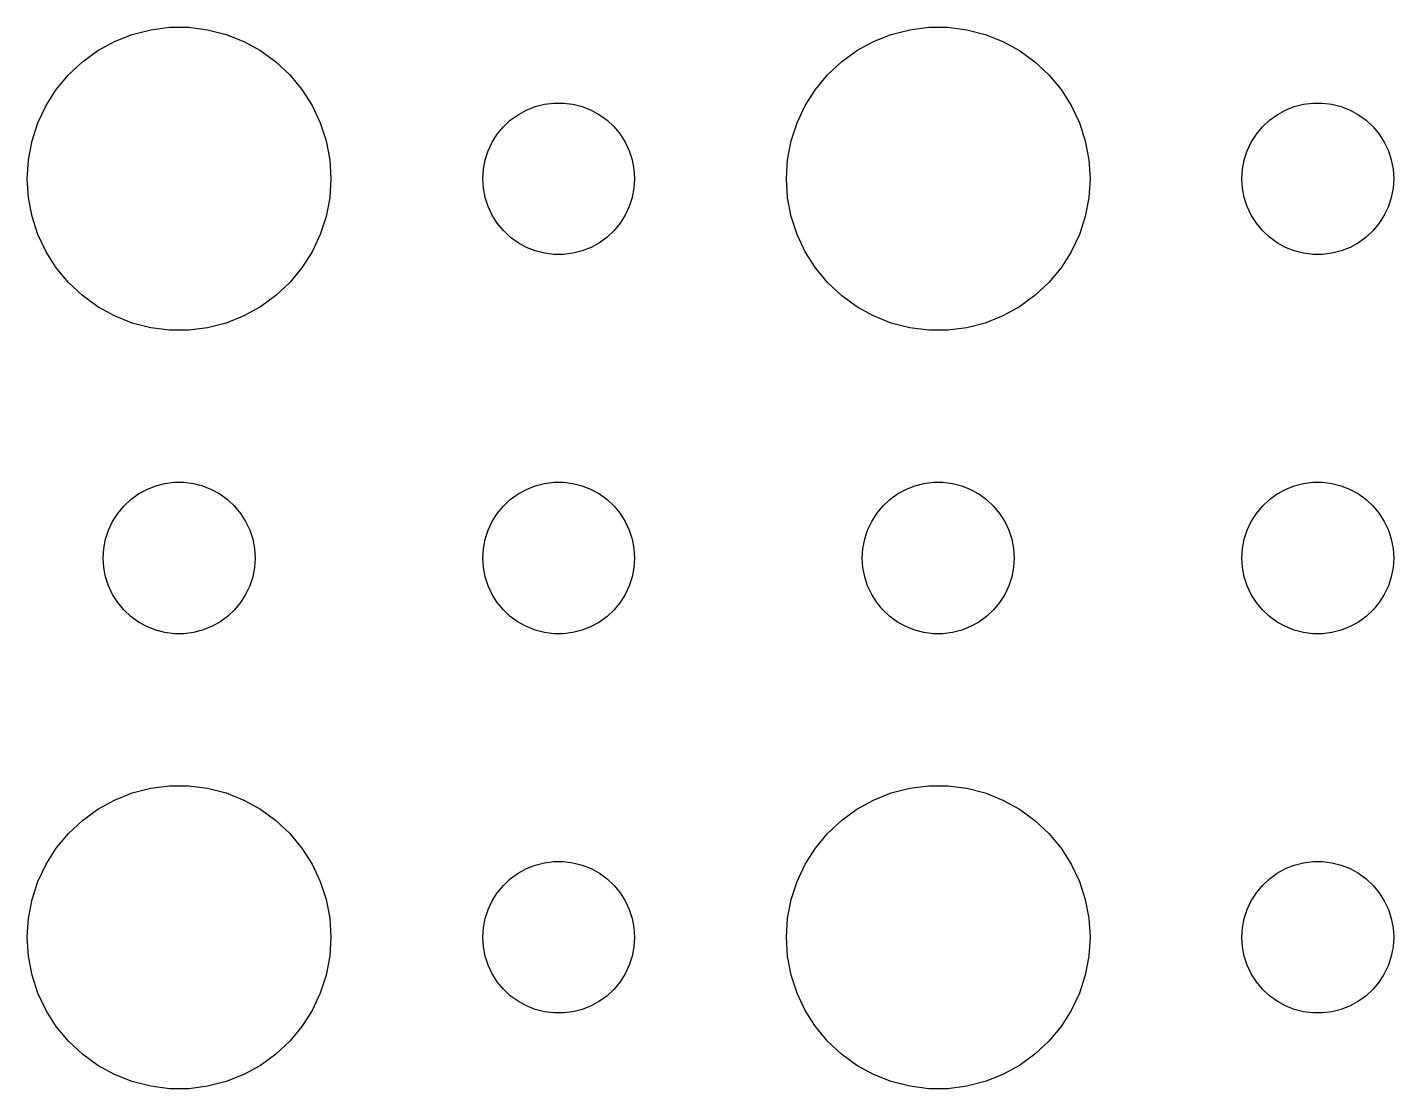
# Model space of a CAD drawing. Header units: metres. Extents: x -104 to 104, y -104 to 104.
# Drawn here: x 49.5 to 76.5, y -55.49 to -34.51 of the extents above; entities that cross this region are included whole.
import ezdxf

# ---------------------------------------------------------------- set-up
doc = ezdxf.new("R2010")
doc.units = ezdxf.units.M

msp = doc.modelspace()

# ---------------------------------------------------------------- linework, layer by layer
for p, q in [((51.5729, -34.6468), (51.9379, -34.5531)), ((51.9379, -34.5531), (52.3116, -34.5059)), ((52.3116, -34.5059), (52.6884, -34.5059)), ((52.6884, -34.5059), (53.0621, -34.5531)), ((53.0621, -34.5531), (53.427, -34.6468)), ((66.573, -34.6468), (66.9379, -34.5531)), ((66.9379, -34.5531), (67.3116, -34.5059)), ((67.3116, -34.5059), (67.6884, -34.5059)), ((67.6884, -34.5059), (68.0621, -34.5531)), ((68.0621, -34.5531), (68.427, -34.6468)), ((50.8925, -34.967), (51.2227, -34.7855)), ((51.2227, -34.7855), (51.5729, -34.6468)), ((53.427, -34.6468), (53.7773, -34.7855)), ((53.7773, -34.7855), (54.1075, -34.967)), ((65.8925, -34.967), (66.2227, -34.7855)), ((66.2227, -34.7855), (66.573, -34.6468)), ((68.427, -34.6468), (68.7773, -34.7855)), ((68.7773, -34.7855), (69.1075, -34.967)), ((50.5877, -35.1885), (50.8925, -34.967)), ((54.1075, -34.967), (54.4123, -35.1885)), ((65.5877, -35.1885), (65.8925, -34.967)), ((69.1075, -34.967), (69.4123, -35.1885)), ((50.3131, -35.4464), (50.5877, -35.1885)), ((54.4123, -35.1885), (54.6869, -35.4464)), ((65.3131, -35.4464), (65.5877, -35.1885)), ((69.4123, -35.1885), (69.6869, -35.4464)), ((50.0729, -35.7366), (50.3131, -35.4464)), ((54.6869, -35.4464), (54.927, -35.7366)), ((65.073, -35.7366), (65.3131, -35.4464)), ((69.6869, -35.4464), (69.927, -35.7366)), ((49.8711, -36.0547), (50.0729, -35.7366)), ((54.927, -35.7366), (55.1289, -36.0547)), ((64.8711, -36.0547), (65.073, -35.7366)), ((69.927, -35.7366), (70.1289, -36.0547)), ((49.7107, -36.3956), (49.8711, -36.0547)), ((55.1289, -36.0547), (55.2893, -36.3956)), ((59.1963, -36.2335), (59.3613, -36.1428)), ((59.3613, -36.1428), (59.5365, -36.0734)), ((59.5365, -36.0734), (59.7189, -36.0266)), ((59.7189, -36.0266), (59.9058, -36.003)), ((59.9058, -36.003), (60.0942, -36.003)), ((60.0942, -36.003), (60.2811, -36.0266)), ((60.2811, -36.0266), (60.4635, -36.0734)), ((60.4635, -36.0734), (60.6387, -36.1428)), ((60.6387, -36.1428), (60.8037, -36.2335)), ((64.7107, -36.3956), (64.8711, -36.0547)), ((70.1289, -36.0547), (70.2893, -36.3956)), ((74.1963, -36.2335), (74.3613, -36.1428)), ((74.3613, -36.1428), (74.5365, -36.0734)), ((74.5365, -36.0734), (74.7189, -36.0266)), ((74.7189, -36.0266), (74.9058, -36.003)), ((74.9058, -36.003), (75.0942, -36.003)), ((75.0942, -36.003), (75.2811, -36.0266)), ((75.2811, -36.0266), (75.4635, -36.0734)), ((75.4635, -36.0734), (75.6387, -36.1428)), ((75.6387, -36.1428), (75.8037, -36.2335)), ((49.5942, -36.7539), (49.7107, -36.3956)), ((55.2893, -36.3956), (55.4057, -36.7539)), ((58.9065, -36.4732), (59.0439, -36.3442)), ((59.0439, -36.3442), (59.1963, -36.2335)), ((60.8037, -36.2335), (60.9561, -36.3442)), ((60.9561, -36.3442), (61.0934, -36.4732)), ((64.5943, -36.7539), (64.7107, -36.3956)), ((70.2893, -36.3956), (70.4057, -36.7539)), ((73.9065, -36.4732), (74.0439, -36.3442)), ((74.0439, -36.3442), (74.1963, -36.2335)), ((75.8037, -36.2335), (75.9561, -36.3442)), ((75.9561, -36.3442), (76.0934, -36.4732)), ((58.6855, -36.7774), (58.7865, -36.6183)), ((58.7865, -36.6183), (58.9065, -36.4732)), ((61.0934, -36.4732), (61.2135, -36.6183)), ((61.2135, -36.6183), (61.3145, -36.7774)), ((73.6855, -36.7774), (73.7865, -36.6183)), ((73.7865, -36.6183), (73.9065, -36.4732)), ((76.0934, -36.4732), (76.2135, -36.6183)), ((76.2135, -36.6183), (76.3145, -36.7774)), ((49.5237, -37.124), (49.5942, -36.7539)), ((55.4057, -36.7539), (55.4763, -37.124)), ((58.5471, -37.127), (58.6053, -36.9478)), ((58.6053, -36.9478), (58.6855, -36.7774)), ((61.3145, -36.7774), (61.3947, -36.9478)), ((61.3947, -36.9478), (61.4529, -37.127)), ((64.5237, -37.124), (64.5943, -36.7539)), ((70.4057, -36.7539), (70.4763, -37.124)), ((73.5471, -37.127), (73.6053, -36.9478)), ((73.6053, -36.9478), (73.6855, -36.7774)), ((76.3145, -36.7774), (76.3947, -36.9478)), ((76.3947, -36.9478), (76.4529, -37.127)), ((49.5, -37.5), (49.5237, -37.124)), ((55.4763, -37.124), (55.5, -37.5)), ((58.5118, -37.312), (58.5471, -37.127)), ((61.4529, -37.127), (61.4882, -37.312)), ((64.5, -37.5), (64.5237, -37.124)), ((70.4763, -37.124), (70.5, -37.5)), ((73.5118, -37.312), (73.5471, -37.127)), ((76.4529, -37.127), (76.4882, -37.312)), ((49.5237, -37.876), (49.5, -37.5)), ((55.5, -37.5), (55.4763, -37.876)), ((58.5, -37.5), (58.5118, -37.312)), ((58.5118, -37.688), (58.5, -37.5)), ((61.4882, -37.312), (61.5, -37.5)), ((61.5, -37.5), (61.4882, -37.688)), ((64.5237, -37.876), (64.5, -37.5)), ((70.5, -37.5), (70.4763, -37.876)), ((73.5, -37.5), (73.5118, -37.312)), ((73.5118, -37.688), (73.5, -37.5)), ((76.4882, -37.312), (76.5, -37.5)), ((76.5, -37.5), (76.4882, -37.688)), ((58.5471, -37.873), (58.5118, -37.688)), ((61.4882, -37.688), (61.4529, -37.873)), ((73.5471, -37.873), (73.5118, -37.688)), ((76.4882, -37.688), (76.4529, -37.873)), ((49.5942, -38.2461), (49.5237, -37.876)), ((55.4763, -37.876), (55.4057, -38.2461)), ((58.6053, -38.0522), (58.5471, -37.873)), ((58.6855, -38.2226), (58.6053, -38.0522)), ((61.3947, -38.0522), (61.3145, -38.2226)), ((61.4529, -37.873), (61.3947, -38.0522)), ((64.5943, -38.2461), (64.5237, -37.876)), ((70.4763, -37.876), (70.4057, -38.2461)), ((73.6053, -38.0522), (73.5471, -37.873)), ((73.6855, -38.2226), (73.6053, -38.0522)), ((76.3947, -38.0522), (76.3145, -38.2226)), ((76.4529, -37.873), (76.3947, -38.0522)), ((49.7107, -38.6044), (49.5942, -38.2461)), ((55.4057, -38.2461), (55.2893, -38.6044)), ((58.7865, -38.3817), (58.6855, -38.2226)), ((61.3145, -38.2226), (61.2135, -38.3817)), ((64.7107, -38.6044), (64.5943, -38.2461)), ((70.4057, -38.2461), (70.2893, -38.6044)), ((73.7865, -38.3817), (73.6855, -38.2226)), ((76.3145, -38.2226), (76.2135, -38.3817)), ((49.8711, -38.9453), (49.7107, -38.6044)), ((55.2893, -38.6044), (55.1289, -38.9453)), ((58.9065, -38.5268), (58.7865, -38.3817)), ((59.0439, -38.6558), (58.9065, -38.5268)), ((61.0934, -38.5268), (60.9561, -38.6558)), ((61.2135, -38.3817), (61.0934, -38.5268)), ((64.8711, -38.9453), (64.7107, -38.6044)), ((70.2893, -38.6044), (70.1289, -38.9453)), ((73.9065, -38.5268), (73.7865, -38.3817)), ((74.0439, -38.6558), (73.9065, -38.5268)), ((76.0934, -38.5268), (75.9561, -38.6558)), ((76.2135, -38.3817), (76.0934, -38.5268)), ((59.1963, -38.7665), (59.0439, -38.6558)), ((59.3613, -38.8572), (59.1963, -38.7665)), ((59.5365, -38.9266), (59.3613, -38.8572)), ((60.6387, -38.8572), (60.4635, -38.9266)), ((60.8037, -38.7665), (60.6387, -38.8572)), ((60.9561, -38.6558), (60.8037, -38.7665)), ((74.1963, -38.7665), (74.0439, -38.6558)), ((74.3613, -38.8572), (74.1963, -38.7665)), ((74.5365, -38.9266), (74.3613, -38.8572)), ((75.6387, -38.8572), (75.4635, -38.9266)), ((75.8037, -38.7665), (75.6387, -38.8572)), ((75.9561, -38.6558), (75.8037, -38.7665)), ((50.0729, -39.2634), (49.8711, -38.9453)), ((55.1289, -38.9453), (54.927, -39.2634)), ((59.7189, -38.9734), (59.5365, -38.9266)), ((59.9058, -38.997), (59.7189, -38.9734)), ((60.0942, -38.997), (59.9058, -38.997)), ((60.2811, -38.9734), (60.0942, -38.997)), ((60.4635, -38.9266), (60.2811, -38.9734)), ((65.073, -39.2634), (64.8711, -38.9453)), ((70.1289, -38.9453), (69.927, -39.2634)), ((74.7189, -38.9734), (74.5365, -38.9266)), ((74.9058, -38.997), (74.7189, -38.9734)), ((75.0942, -38.997), (74.9058, -38.997)), ((75.2811, -38.9734), (75.0942, -38.997)), ((75.4635, -38.9266), (75.2811, -38.9734)), ((50.3131, -39.5536), (50.0729, -39.2634)), ((54.927, -39.2634), (54.6869, -39.5536)), ((65.3131, -39.5536), (65.073, -39.2634)), ((69.927, -39.2634), (69.6869, -39.5536)), ((50.5877, -39.8115), (50.3131, -39.5536)), ((54.6869, -39.5536), (54.4123, -39.8115)), ((65.5877, -39.8115), (65.3131, -39.5536)), ((69.6869, -39.5536), (69.4123, -39.8115)), ((50.8925, -40.033), (50.5877, -39.8115)), ((54.4123, -39.8115), (54.1075, -40.033)), ((65.8925, -40.033), (65.5877, -39.8115)), ((69.4123, -39.8115), (69.1075, -40.033)), ((51.2227, -40.2145), (50.8925, -40.033)), ((51.5729, -40.3532), (51.2227, -40.2145)), ((53.7773, -40.2145), (53.427, -40.3532)), ((54.1075, -40.033), (53.7773, -40.2145)), ((66.2227, -40.2145), (65.8925, -40.033)), ((66.573, -40.3532), (66.2227, -40.2145)), ((68.7773, -40.2145), (68.427, -40.3532)), ((69.1075, -40.033), (68.7773, -40.2145)), ((51.9379, -40.4469), (51.5729, -40.3532)), ((52.3116, -40.4941), (51.9379, -40.4469)), ((52.6884, -40.4941), (52.3116, -40.4941)), ((53.0621, -40.4469), (52.6884, -40.4941)), ((53.427, -40.3532), (53.0621, -40.4469)), ((66.9379, -40.4469), (66.573, -40.3532)), ((67.3116, -40.4941), (66.9379, -40.4469)), ((67.6884, -40.4941), (67.3116, -40.4941)), ((68.0621, -40.4469), (67.6884, -40.4941)), ((68.427, -40.3532), (68.0621, -40.4469)), ((51.5439, -43.8442), (51.6963, -43.7335)), ((51.6963, -43.7335), (51.8613, -43.6428)), ((51.8613, -43.6428), (52.0365, -43.5734)), ((52.0365, -43.5734), (52.2189, -43.5266)), ((52.2189, -43.5266), (52.4058, -43.503)), ((52.4058, -43.503), (52.5942, -43.503)), ((52.5942, -43.503), (52.7811, -43.5266)), ((52.7811, -43.5266), (52.9635, -43.5734)), ((52.9635, -43.5734), (53.1387, -43.6428)), ((53.1387, -43.6428), (53.3037, -43.7335)), ((53.3037, -43.7335), (53.4561, -43.8442)), ((59.0439, -43.8442), (59.1963, -43.7335)), ((59.1963, -43.7335), (59.3613, -43.6428)), ((59.3613, -43.6428), (59.5365, -43.5734)), ((59.5365, -43.5734), (59.7189, -43.5266)), ((59.7189, -43.5266), (59.9058, -43.503)), ((59.9058, -43.503), (60.0942, -43.503)), ((60.0942, -43.503), (60.2811, -43.5266)), ((60.2811, -43.5266), (60.4635, -43.5734)), ((60.4635, -43.5734), (60.6387, -43.6428)), ((60.6387, -43.6428), (60.8037, -43.7335)), ((60.8037, -43.7335), (60.9561, -43.8442)), ((66.5439, -43.8442), (66.6963, -43.7335)), ((66.6963, -43.7335), (66.8613, -43.6428)), ((66.8613, -43.6428), (67.0365, -43.5734)), ((67.0365, -43.5734), (67.2189, -43.5266)), ((67.2189, -43.5266), (67.4058, -43.503)), ((67.4058, -43.503), (67.5942, -43.503)), ((67.5942, -43.503), (67.7811, -43.5266)), ((67.7811, -43.5266), (67.9635, -43.5734)), ((67.9635, -43.5734), (68.1387, -43.6428)), ((68.1387, -43.6428), (68.3037, -43.7335)), ((68.3037, -43.7335), (68.4561, -43.8442)), ((74.0439, -43.8442), (74.1963, -43.7335)), ((74.1963, -43.7335), (74.3613, -43.6428)), ((74.3613, -43.6428), (74.5365, -43.5734)), ((74.5365, -43.5734), (74.7189, -43.5266)), ((74.7189, -43.5266), (74.9058, -43.503)), ((74.9058, -43.503), (75.0942, -43.503)), ((75.0942, -43.503), (75.2811, -43.5266)), ((75.2811, -43.5266), (75.4635, -43.5734)), ((75.4635, -43.5734), (75.6387, -43.6428)), ((75.6387, -43.6428), (75.8037, -43.7335)), ((75.8037, -43.7335), (75.9561, -43.8442)), ((51.2865, -44.1183), (51.4065, -43.9732)), ((51.4065, -43.9732), (51.5439, -43.8442)), ((53.4561, -43.8442), (53.5934, -43.9732)), ((53.5934, -43.9732), (53.7135, -44.1183)), ((58.7865, -44.1183), (58.9065, -43.9732)), ((58.9065, -43.9732), (59.0439, -43.8442)), ((60.9561, -43.8442), (61.0934, -43.9732)), ((61.0934, -43.9732), (61.2135, -44.1183)), ((66.2865, -44.1183), (66.4065, -43.9732)), ((66.4065, -43.9732), (66.5439, -43.8442)), ((68.4561, -43.8442), (68.5934, -43.9732)), ((68.5934, -43.9732), (68.7135, -44.1183)), ((73.7865, -44.1183), (73.9065, -43.9732)), ((73.9065, -43.9732), (74.0439, -43.8442)), ((75.9561, -43.8442), (76.0934, -43.9732)), ((76.0934, -43.9732), (76.2135, -44.1183)), ((51.1053, -44.4478), (51.1855, -44.2774)), ((51.1855, -44.2774), (51.2865, -44.1183)), ((53.7135, -44.1183), (53.8145, -44.2774)), ((53.8145, -44.2774), (53.8947, -44.4478)), ((58.6053, -44.4478), (58.6855, -44.2774)), ((58.6855, -44.2774), (58.7865, -44.1183)), ((61.2135, -44.1183), (61.3145, -44.2774)), ((61.3145, -44.2774), (61.3947, -44.4478)), ((66.1053, -44.4478), (66.1855, -44.2774)), ((66.1855, -44.2774), (66.2865, -44.1183)), ((68.7135, -44.1183), (68.8145, -44.2774)), ((68.8145, -44.2774), (68.8947, -44.4478)), ((73.6053, -44.4478), (73.6855, -44.2774)), ((73.6855, -44.2774), (73.7865, -44.1183)), ((76.2135, -44.1183), (76.3145, -44.2774)), ((76.3145, -44.2774), (76.3947, -44.4478)), ((51.0471, -44.627), (51.1053, -44.4478)), ((53.8947, -44.4478), (53.9529, -44.627)), ((58.5471, -44.627), (58.6053, -44.4478)), ((61.3947, -44.4478), (61.4529, -44.627)), ((66.0471, -44.627), (66.1053, -44.4478)), ((68.8947, -44.4478), (68.9529, -44.627)), ((73.5471, -44.627), (73.6053, -44.4478)), ((76.3947, -44.4478), (76.4529, -44.627)), ((51, -45), (51.0118, -44.812)), ((51.0118, -44.812), (51.0471, -44.627)), ((53.9529, -44.627), (53.9882, -44.812)), ((53.9882, -44.812), (54, -45)), ((58.5, -45), (58.5118, -44.812)), ((58.5118, -44.812), (58.5471, -44.627)), ((61.4529, -44.627), (61.4882, -44.812)), ((61.4882, -44.812), (61.5, -45)), ((66, -45), (66.0118, -44.812)), ((66.0118, -44.812), (66.0471, -44.627)), ((68.9529, -44.627), (68.9882, -44.812)), ((68.9882, -44.812), (69, -45)), ((73.5, -45), (73.5118, -44.812)), ((73.5118, -44.812), (73.5471, -44.627)), ((76.4529, -44.627), (76.4882, -44.812)), ((76.4882, -44.812), (76.5, -45)), ((51.0118, -45.188), (51, -45)), ((54, -45), (53.9882, -45.188)), ((58.5118, -45.188), (58.5, -45)), ((61.5, -45), (61.4882, -45.188)), ((66.0118, -45.188), (66, -45)), ((69, -45), (68.9882, -45.188)), ((73.5118, -45.188), (73.5, -45)), ((76.5, -45), (76.4882, -45.188)), ((51.0471, -45.373), (51.0118, -45.188)), ((53.9882, -45.188), (53.9529, -45.373)), ((58.5471, -45.373), (58.5118, -45.188)), ((61.4882, -45.188), (61.4529, -45.373)), ((66.0471, -45.373), (66.0118, -45.188)), ((68.9882, -45.188), (68.9529, -45.373)), ((73.5471, -45.373), (73.5118, -45.188)), ((76.4882, -45.188), (76.4529, -45.373)), ((51.1053, -45.5522), (51.0471, -45.373)), ((51.1855, -45.7226), (51.1053, -45.5522)), ((53.8947, -45.5522), (53.8145, -45.7226)), ((53.9529, -45.373), (53.8947, -45.5522)), ((58.6053, -45.5522), (58.5471, -45.373)), ((58.6855, -45.7226), (58.6053, -45.5522)), ((61.3947, -45.5522), (61.3145, -45.7226)), ((61.4529, -45.373), (61.3947, -45.5522)), ((66.1053, -45.5522), (66.0471, -45.373)), ((66.1855, -45.7226), (66.1053, -45.5522)), ((68.8947, -45.5522), (68.8145, -45.7226)), ((68.9529, -45.373), (68.8947, -45.5522)), ((73.6053, -45.5522), (73.5471, -45.373)), ((73.6855, -45.7226), (73.6053, -45.5522)), ((76.3947, -45.5522), (76.3145, -45.7226)), ((76.4529, -45.373), (76.3947, -45.5522)), ((51.2865, -45.8817), (51.1855, -45.7226)), ((51.4065, -46.0268), (51.2865, -45.8817)), ((53.7135, -45.8817), (53.5934, -46.0268)), ((53.8145, -45.7226), (53.7135, -45.8817)), ((58.7865, -45.8817), (58.6855, -45.7226)), ((58.9065, -46.0268), (58.7865, -45.8817)), ((61.2135, -45.8817), (61.0934, -46.0268)), ((61.3145, -45.7226), (61.2135, -45.8817)), ((66.2865, -45.8817), (66.1855, -45.7226)), ((66.4065, -46.0268), (66.2865, -45.8817)), ((68.7135, -45.8817), (68.5934, -46.0268)), ((68.8145, -45.7226), (68.7135, -45.8817)), ((73.7865, -45.8817), (73.6855, -45.7226)), ((73.9065, -46.0268), (73.7865, -45.8817)), ((76.2135, -45.8817), (76.0934, -46.0268)), ((76.3145, -45.7226), (76.2135, -45.8817)), ((51.5439, -46.1558), (51.4065, -46.0268)), ((51.6963, -46.2665), (51.5439, -46.1558)), ((53.4561, -46.1558), (53.3037, -46.2665)), ((53.5934, -46.0268), (53.4561, -46.1558)), ((59.0439, -46.1558), (58.9065, -46.0268)), ((59.1963, -46.2665), (59.0439, -46.1558)), ((60.9561, -46.1558), (60.8037, -46.2665)), ((61.0934, -46.0268), (60.9561, -46.1558)), ((66.5439, -46.1558), (66.4065, -46.0268)), ((66.6963, -46.2665), (66.5439, -46.1558)), ((68.4561, -46.1558), (68.3037, -46.2665)), ((68.5934, -46.0268), (68.4561, -46.1558)), ((74.0439, -46.1558), (73.9065, -46.0268)), ((74.1963, -46.2665), (74.0439, -46.1558)), ((75.9561, -46.1558), (75.8037, -46.2665)), ((76.0934, -46.0268), (75.9561, -46.1558)), ((51.8613, -46.3572), (51.6963, -46.2665)), ((52.0365, -46.4266), (51.8613, -46.3572)), ((52.2189, -46.4734), (52.0365, -46.4266)), ((52.9635, -46.4266), (52.7811, -46.4734)), ((53.1387, -46.3572), (52.9635, -46.4266)), ((53.3037, -46.2665), (53.1387, -46.3572)), ((59.3613, -46.3572), (59.1963, -46.2665)), ((59.5365, -46.4266), (59.3613, -46.3572)), ((59.7189, -46.4734), (59.5365, -46.4266)), ((60.4635, -46.4266), (60.2811, -46.4734)), ((60.6387, -46.3572), (60.4635, -46.4266)), ((60.8037, -46.2665), (60.6387, -46.3572)), ((66.8613, -46.3572), (66.6963, -46.2665)), ((67.0365, -46.4266), (66.8613, -46.3572)), ((67.2189, -46.4734), (67.0365, -46.4266)), ((67.9635, -46.4266), (67.7811, -46.4734)), ((68.1387, -46.3572), (67.9635, -46.4266)), ((68.3037, -46.2665), (68.1387, -46.3572)), ((74.3613, -46.3572), (74.1963, -46.2665)), ((74.5365, -46.4266), (74.3613, -46.3572)), ((74.7189, -46.4734), (74.5365, -46.4266)), ((75.4635, -46.4266), (75.2811, -46.4734)), ((75.6387, -46.3572), (75.4635, -46.4266)), ((75.8037, -46.2665), (75.6387, -46.3572)), ((52.4058, -46.497), (52.2189, -46.4734)), ((52.5942, -46.497), (52.4058, -46.497)), ((52.7811, -46.4734), (52.5942, -46.497)), ((59.9058, -46.497), (59.7189, -46.4734)), ((60.0942, -46.497), (59.9058, -46.497)), ((60.2811, -46.4734), (60.0942, -46.497)), ((67.4058, -46.497), (67.2189, -46.4734)), ((67.5942, -46.497), (67.4058, -46.497)), ((67.7811, -46.4734), (67.5942, -46.497)), ((74.9058, -46.497), (74.7189, -46.4734)), ((75.0942, -46.497), (74.9058, -46.497)), ((75.2811, -46.4734), (75.0942, -46.497)), ((51.2227, -49.7855), (51.5729, -49.6468)), ((51.5729, -49.6468), (51.9379, -49.5531)), ((51.9379, -49.5531), (52.3116, -49.5059)), ((52.3116, -49.5059), (52.6884, -49.5059)), ((52.6884, -49.5059), (53.0621, -49.5531)), ((53.0621, -49.5531), (53.427, -49.6468)), ((53.427, -49.6468), (53.7773, -49.7855)), ((66.2227, -49.7855), (66.573, -49.6468)), ((66.573, -49.6468), (66.9379, -49.5531)), ((66.9379, -49.5531), (67.3116, -49.5059)), ((67.3116, -49.5059), (67.6884, -49.5059)), ((67.6884, -49.5059), (68.0621, -49.5531)), ((68.0621, -49.5531), (68.427, -49.6468)), ((68.427, -49.6468), (68.7773, -49.7855)), ((50.8925, -49.967), (51.2227, -49.7855)), ((53.7773, -49.7855), (54.1075, -49.967)), ((65.8925, -49.967), (66.2227, -49.7855)), ((68.7773, -49.7855), (69.1075, -49.967)), ((50.3131, -50.4464), (50.5877, -50.1885)), ((50.5877, -50.1885), (50.8925, -49.967)), ((54.1075, -49.967), (54.4123, -50.1885)), ((54.4123, -50.1885), (54.6869, -50.4464)), ((65.3131, -50.4464), (65.5877, -50.1885)), ((65.5877, -50.1885), (65.8925, -49.967)), ((69.1075, -49.967), (69.4123, -50.1885)), ((69.4123, -50.1885), (69.6869, -50.4464)), ((50.0729, -50.7366), (50.3131, -50.4464)), ((54.6869, -50.4464), (54.927, -50.7366)), ((65.073, -50.7366), (65.3131, -50.4464)), ((69.6869, -50.4464), (69.927, -50.7366)), ((49.8711, -51.0547), (50.0729, -50.7366)), ((54.927, -50.7366), (55.1289, -51.0547)), ((64.8711, -51.0547), (65.073, -50.7366)), ((69.927, -50.7366), (70.1289, -51.0547)), ((59.5365, -51.0734), (59.7189, -51.0266)), ((59.7189, -51.0266), (59.9058, -51.003)), ((59.9058, -51.003), (60.0942, -51.003)), ((60.0942, -51.003), (60.2811, -51.0266)), ((60.2811, -51.0266), (60.4635, -51.0734)), ((74.5365, -51.0734), (74.7189, -51.0266)), ((74.7189, -51.0266), (74.9058, -51.003)), ((74.9058, -51.003), (75.0942, -51.003)), ((75.0942, -51.003), (75.2811, -51.0266)), ((75.2811, -51.0266), (75.4635, -51.0734)), ((49.7107, -51.3956), (49.8711, -51.0547)), ((55.1289, -51.0547), (55.2893, -51.3956)), ((59.0439, -51.3442), (59.1963, -51.2335)), ((59.1963, -51.2335), (59.3613, -51.1428)), ((59.3613, -51.1428), (59.5365, -51.0734)), ((60.4635, -51.0734), (60.6387, -51.1428)), ((60.6387, -51.1428), (60.8037, -51.2335)), ((60.8037, -51.2335), (60.9561, -51.3442)), ((64.7107, -51.3956), (64.8711, -51.0547)), ((70.1289, -51.0547), (70.2893, -51.3956)), ((74.0439, -51.3442), (74.1963, -51.2335)), ((74.1963, -51.2335), (74.3613, -51.1428)), ((74.3613, -51.1428), (74.5365, -51.0734)), ((75.4635, -51.0734), (75.6387, -51.1428)), ((75.6387, -51.1428), (75.8037, -51.2335)), ((75.8037, -51.2335), (75.9561, -51.3442)), ((49.5942, -51.7539), (49.7107, -51.3956)), ((55.2893, -51.3956), (55.4057, -51.7539)), ((58.7865, -51.6183), (58.9065, -51.4732)), ((58.9065, -51.4732), (59.0439, -51.3442)), ((60.9561, -51.3442), (61.0934, -51.4732)), ((61.0934, -51.4732), (61.2135, -51.6183)), ((64.5943, -51.7539), (64.7107, -51.3956)), ((70.2893, -51.3956), (70.4057, -51.7539)), ((73.7865, -51.6183), (73.9065, -51.4732)), ((73.9065, -51.4732), (74.0439, -51.3442)), ((75.9561, -51.3442), (76.0934, -51.4732)), ((76.0934, -51.4732), (76.2135, -51.6183)), ((49.5237, -52.124), (49.5942, -51.7539)), ((55.4057, -51.7539), (55.4763, -52.124)), ((58.6053, -51.9478), (58.6855, -51.7774)), ((58.6855, -51.7774), (58.7865, -51.6183)), ((61.2135, -51.6183), (61.3145, -51.7774)), ((61.3145, -51.7774), (61.3947, -51.9478)), ((64.5237, -52.124), (64.5943, -51.7539)), ((70.4057, -51.7539), (70.4763, -52.124)), ((73.6053, -51.9478), (73.6855, -51.7774)), ((73.6855, -51.7774), (73.7865, -51.6183)), ((76.2135, -51.6183), (76.3145, -51.7774)), ((76.3145, -51.7774), (76.3947, -51.9478)), ((58.5471, -52.127), (58.6053, -51.9478)), ((61.3947, -51.9478), (61.4529, -52.127)), ((73.5471, -52.127), (73.6053, -51.9478)), ((76.3947, -51.9478), (76.4529, -52.127)), ((49.5, -52.5), (49.5237, -52.124)), ((55.4763, -52.124), (55.5, -52.5)), ((58.5, -52.5), (58.5118, -52.312)), ((58.5118, -52.312), (58.5471, -52.127)), ((61.4529, -52.127), (61.4882, -52.312)), ((61.4882, -52.312), (61.5, -52.5)), ((64.5, -52.5), (64.5237, -52.124)), ((70.4763, -52.124), (70.5, -52.5)), ((73.5, -52.5), (73.5118, -52.312)), ((73.5118, -52.312), (73.5471, -52.127)), ((76.4529, -52.127), (76.4882, -52.312)), ((76.4882, -52.312), (76.5, -52.5)), ((49.5237, -52.876), (49.5, -52.5)), ((55.5, -52.5), (55.4763, -52.876)), ((58.5118, -52.688), (58.5, -52.5)), ((61.5, -52.5), (61.4882, -52.688)), ((64.5237, -52.876), (64.5, -52.5)), ((70.5, -52.5), (70.4763, -52.876)), ((73.5118, -52.688), (73.5, -52.5)), ((76.5, -52.5), (76.4882, -52.688)), ((49.5942, -53.2461), (49.5237, -52.876)), ((55.4763, -52.876), (55.4057, -53.2461)), ((58.5471, -52.873), (58.5118, -52.688)), ((58.6053, -53.0522), (58.5471, -52.873)), ((61.4529, -52.873), (61.3947, -53.0522)), ((61.4882, -52.688), (61.4529, -52.873)), ((64.5943, -53.2461), (64.5237, -52.876)), ((70.4763, -52.876), (70.4057, -53.2461)), ((73.5471, -52.873), (73.5118, -52.688)), ((73.6053, -53.0522), (73.5471, -52.873)), ((76.4529, -52.873), (76.3947, -53.0522)), ((76.4882, -52.688), (76.4529, -52.873)), ((58.6855, -53.2226), (58.6053, -53.0522)), ((61.3947, -53.0522), (61.3145, -53.2226)), ((73.6855, -53.2226), (73.6053, -53.0522)), ((76.3947, -53.0522), (76.3145, -53.2226)), ((49.7107, -53.6044), (49.5942, -53.2461)), ((55.4057, -53.2461), (55.2893, -53.6044)), ((58.7865, -53.3817), (58.6855, -53.2226)), ((58.9065, -53.5268), (58.7865, -53.3817)), ((61.2135, -53.3817), (61.0934, -53.5268)), ((61.3145, -53.2226), (61.2135, -53.3817)), ((64.7107, -53.6044), (64.5943, -53.2461)), ((70.4057, -53.2461), (70.2893, -53.6044)), ((73.7865, -53.3817), (73.6855, -53.2226)), ((73.9065, -53.5268), (73.7865, -53.3817)), ((76.2135, -53.3817), (76.0934, -53.5268)), ((76.3145, -53.2226), (76.2135, -53.3817)), ((49.8711, -53.9453), (49.7107, -53.6044)), ((55.2893, -53.6044), (55.1289, -53.9453)), ((59.0439, -53.6558), (58.9065, -53.5268)), ((59.1963, -53.7665), (59.0439, -53.6558)), ((60.9561, -53.6558), (60.8037, -53.7665)), ((61.0934, -53.5268), (60.9561, -53.6558)), ((64.8711, -53.9453), (64.7107, -53.6044)), ((70.2893, -53.6044), (70.1289, -53.9453)), ((74.0439, -53.6558), (73.9065, -53.5268)), ((74.1963, -53.7665), (74.0439, -53.6558)), ((75.9561, -53.6558), (75.8037, -53.7665)), ((76.0934, -53.5268), (75.9561, -53.6558)), ((50.0729, -54.2634), (49.8711, -53.9453)), ((55.1289, -53.9453), (54.927, -54.2634)), ((59.3613, -53.8572), (59.1963, -53.7665)), ((59.5365, -53.9266), (59.3613, -53.8572)), ((59.7189, -53.9734), (59.5365, -53.9266)), ((59.9058, -53.997), (59.7189, -53.9734)), ((60.0942, -53.997), (59.9058, -53.997)), ((60.2811, -53.9734), (60.0942, -53.997)), ((60.4635, -53.9266), (60.2811, -53.9734)), ((60.6387, -53.8572), (60.4635, -53.9266)), ((60.8037, -53.7665), (60.6387, -53.8572)), ((65.073, -54.2634), (64.8711, -53.9453)), ((70.1289, -53.9453), (69.927, -54.2634)), ((74.3613, -53.8572), (74.1963, -53.7665)), ((74.5365, -53.9266), (74.3613, -53.8572)), ((74.7189, -53.9734), (74.5365, -53.9266)), ((74.9058, -53.997), (74.7189, -53.9734)), ((75.0942, -53.997), (74.9058, -53.997)), ((75.2811, -53.9734), (75.0942, -53.997)), ((75.4635, -53.9266), (75.2811, -53.9734)), ((75.6387, -53.8572), (75.4635, -53.9266)), ((75.8037, -53.7665), (75.6387, -53.8572)), ((50.3131, -54.5536), (50.0729, -54.2634)), ((54.927, -54.2634), (54.6869, -54.5536)), ((65.3131, -54.5536), (65.073, -54.2634)), ((69.927, -54.2634), (69.6869, -54.5536)), ((50.5877, -54.8115), (50.3131, -54.5536)), ((54.6869, -54.5536), (54.4123, -54.8115)), ((65.5877, -54.8115), (65.3131, -54.5536)), ((69.6869, -54.5536), (69.4123, -54.8115)), ((50.8925, -55.033), (50.5877, -54.8115)), ((51.2227, -55.2145), (50.8925, -55.033)), ((54.1075, -55.033), (53.7773, -55.2145)), ((54.4123, -54.8115), (54.1075, -55.033)), ((65.8925, -55.033), (65.5877, -54.8115)), ((66.2227, -55.2145), (65.8925, -55.033)), ((69.1075, -55.033), (68.7773, -55.2145)), ((69.4123, -54.8115), (69.1075, -55.033)), ((51.5729, -55.3532), (51.2227, -55.2145)), ((53.7773, -55.2145), (53.427, -55.3532)), ((66.573, -55.3532), (66.2227, -55.2145)), ((68.7773, -55.2145), (68.427, -55.3532)), ((51.9379, -55.4469), (51.5729, -55.3532)), ((52.3116, -55.4941), (51.9379, -55.4469)), ((52.6884, -55.4941), (52.3116, -55.4941)), ((53.0621, -55.4469), (52.6884, -55.4941)), ((53.427, -55.3532), (53.0621, -55.4469)), ((66.9379, -55.4469), (66.573, -55.3532)), ((67.3116, -55.4941), (66.9379, -55.4469)), ((67.6884, -55.4941), (67.3116, -55.4941)), ((68.0621, -55.4469), (67.6884, -55.4941)), ((68.427, -55.3532), (68.0621, -55.4469))]:
    msp.add_line(p, q)

doc.saveas('drawing.dxf')
